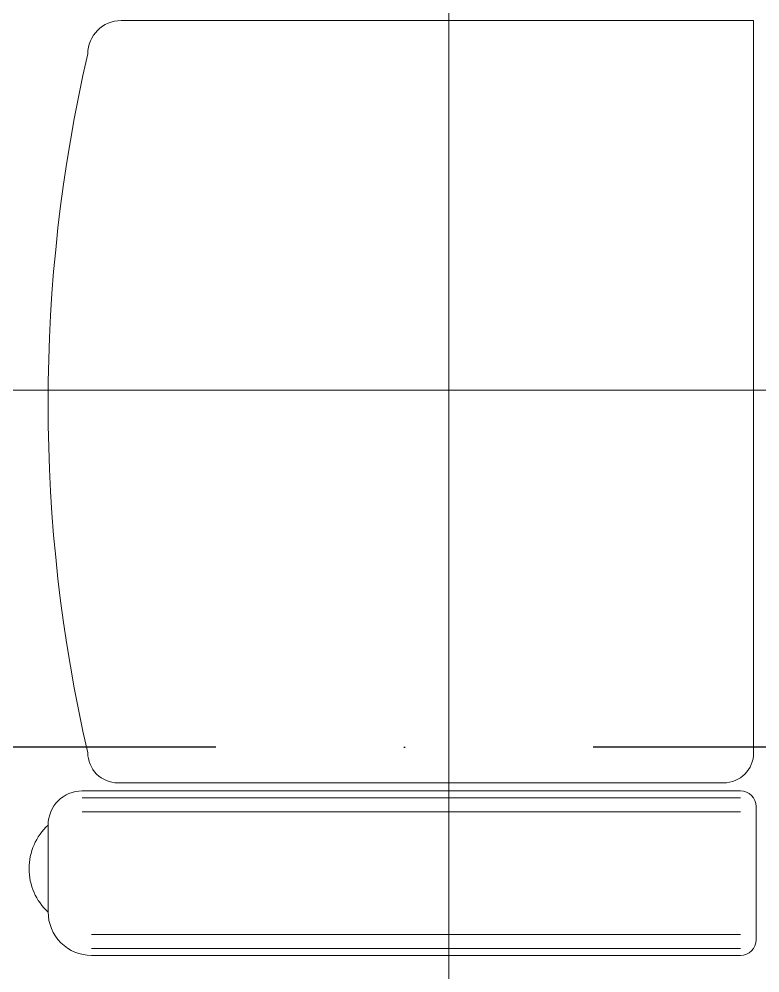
# Model space of a CAD drawing. Header units: inches. Extents: x -246178 to 57169, y -29325 to 19878.
# Drawn here: x 14638 to 15262, y 709 to 1512 of the extents above; entities that cross this region are included whole.
import ezdxf

# ---------------------------------------------------------------- set-up
doc = ezdxf.new("R2010")
doc.units = ezdxf.units.IN
doc.header["$LTSCALE"] = 25
doc.header["$MEASUREMENT"] = 0
doc.linetypes.add('DASHDOT', pattern=[25.4, 12.7, -6.35, 0, -6.35])
doc.layers.get('0').update_dxf_attribs({"color": 8})
for name, color, linetype, lineweight in [('00-Ground Floor$0$Frame', 252, 'Continuous', 9), ('00-Ground Floor$0$LOADING', 253, 'Continuous', 5), ('E-LITE-CLNG-CNDT', 6, 'DASHDOT', 35), ('F-ALRM-CLNG-CNDT', 51, 'DASHDOT', 25)]:
    doc.layers.add(name, color=color, linetype=linetype, lineweight=lineweight)

# ---------------------------------------------------------------- blocks, each defined once
blk = doc.blocks.new('00-Ground Floor$0$GF21008-P')
at = {"layer": '00-Ground Floor$0$LOADING'}
for p, q in [((0.02235, -0.20585), (0.02235, -0.73852)), ((0.02235, -0.20585), (0.63897, -0.20585)), ((0.68432, -0.20374), (0.79645, -0.20374)), ((0.67107, -0.77123), (0.67107, -0.21699)), ((0.67698, -0.77123), (0.67698, -0.21699)), ((0.6888, -0.77123), (0.6888, -0.21699)), ((0.79197, -0.76339), (0.79197, -0.21699)), ((0.80379, -0.76339), (0.80379, -0.21699)), ((0.8097, -0.76339), (0.8097, -0.21699)), ((0.66431, -0.74126), (0.66431, -0.23119)), ((0.69984, -0.8), (0.77309, -0.8))]:
    blk.add_line(p, q, dxfattribs=at)
for centre, radius, start, end in [((0.63897, -0.23119), 0.02534, 0, 90), ((0.68432, -0.21699), 0.01325, 90, 180), ((0.79645, -0.21699), 0.01325, 0, 90), ((0.05042, -0.73852), 0.02807, 180, 270), ((0.63897, -0.74126), 0.02534, 270, 0), ((0.3447, 0.51055), 1.31061, 257.02456, 282.97544), ((0.77309, -0.76339), 0.03661, 270, 0), ((0.69984, -0.77123), 0.02877, 180, 270), ((0.73653, -0.7662), 0.04989, 222.64618, 317.35382)]:
    blk.add_arc(centre, radius, start, end, dxfattribs=at)
blk = doc.blocks.new('00-Ground Floor$0$A$C50F0168F')
at = {"color": 254, "linetype": 'Continuous'}
for p, q in [((15000, -847.43), (15000, 2532.57)), ((12363.3, 1200), (15517.93, 1200))]:
    blk.add_line(p, q, dxfattribs=at)
blk = doc.blocks.new('00-Ground Floor$0$A$Ce9e1c4c3')
at = {"layer": '00-Ground Floor$0$Frame'}
blk.add_blockref('00-Ground Floor$0$A$C50F0168F', (-100000, 0), dxfattribs=at)
blk = doc.blocks.new('00-Ground Floor')
at = {"color": 254}
blk.add_blockref('00-Ground Floor$0$A$Ce9e1c4c3', (100000, 0), dxfattribs=at)
at = {"layer": '00-Ground Floor$0$LOADING', "xscale": 1000, "yscale": 1000, "zscale": 1000, "rotation": 269.9999999999998}
blk.add_blockref('00-Ground Floor$0$GF21008-P', (15462.5, 1533.49), dxfattribs=at)

msp = doc.modelspace()

# ---------------------------------------------------------------- linework, layer by layer
at = {"layer": 'F-ALRM-CLNG-CNDT', "elevation": 0}
msp.add_lwpolyline([(17067.74, 128.42), (16592.22, 128.42, -0.153344), (16549.34, 141.89), (15481.83, 885.82, 0.153344), (15438.94, 899.29), (14312.82, 899.29)], format="xyb", dxfattribs=at)

# ---------------------------------------------------------------- block references
at = {"layer": 'E-LITE-CLNG-CNDT'}
msp.add_blockref('00-Ground Floor', (0, 0), dxfattribs=at)

doc.saveas('drawing.dxf')
